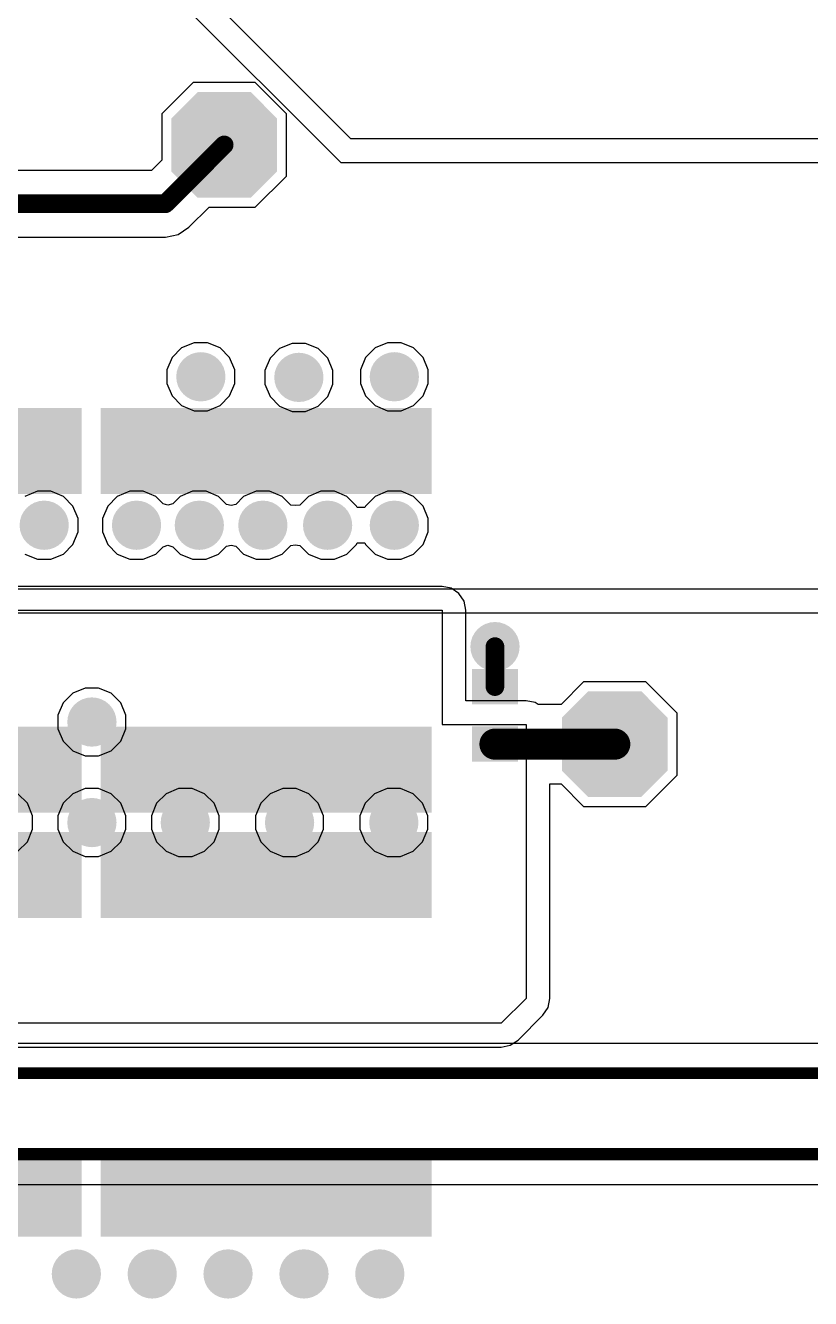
# Model space of a CAD drawing. Header units: millimetres. Extents: x 0 to 172, y 0 to 138.
# Drawn here: x 44.76 to 57.58, y 65.41 to 86.19 of the extents above; entities that cross this region are included whole.
import ezdxf

# ---------------------------------------------------------------- set-up
doc = ezdxf.new("R2010")
doc.units = ezdxf.units.MM
for name, color, linetype in [('BottomLayer', 5, 'Continuous'), ('BottomPaste', 16, 'Continuous'), ('BottomSolder', 6, 'Continuous'), ('TopLayer', 1, 'Continuous'), ('TopSolder', 216, 'Continuous'), ('ViaHoleLayer', 16, 'Continuous')]:
    doc.layers.add(name, color=color, linetype=linetype)

# ---------------------------------------------------------------- blocks, each defined once
blk = doc.blocks.new('T__________B_54')
at = {"layer": 'BottomLayer'}
blk.add_hatch(color=5, dxfattribs=at).paths.add_polyline_path([(0.381, 0.762), (-0.381, 0.762), (-0.762, 0.381), (-0.762, -0.381), (-0.381, -0.762), (0.381, -0.762), (0.762, -0.381), (0.762, 0.381)])
at = {"layer": 'BottomPaste'}
blk.add_hatch(color=16, dxfattribs=at).paths.add_polyline_path([(0.381, 0.762), (-0.381, 0.762), (-0.762, 0.381), (-0.762, -0.381), (-0.381, -0.762), (0.381, -0.762), (0.762, -0.381), (0.762, 0.381)])
at = {"layer": 'BottomSolder'}
blk.add_hatch(color=6, dxfattribs=at).paths.add_polyline_path([(0.4318, 0.8636), (-0.4318, 0.8636), (-0.8636, 0.4318), (-0.8636, -0.4318), (-0.4318, -0.8636), (0.4318, -0.8636), (0.8636, -0.4318), (0.8636, 0.4318)])
blk = doc.blocks.new('T__________B_61')
at = {"layer": 'BottomLayer'}
blk.add_hatch(color=5, dxfattribs=at).paths.add_polyline_path([(0.381, 0.762), (-0.381, 0.762), (-0.762, 0.381), (-0.762, -0.381), (-0.381, -0.762), (0.381, -0.762), (0.762, -0.381), (0.762, 0.381)])
at = {"layer": 'BottomPaste'}
blk.add_hatch(color=16, dxfattribs=at).paths.add_polyline_path([(0.381, 0.762), (-0.381, 0.762), (-0.762, 0.381), (-0.762, -0.381), (-0.381, -0.762), (0.381, -0.762), (0.762, -0.381), (0.762, 0.381)])
at = {"layer": 'BottomSolder'}
blk.add_hatch(color=6, dxfattribs=at).paths.add_polyline_path([(0.4318, 0.8636), (-0.4318, 0.8636), (-0.8636, 0.4318), (-0.8636, -0.4318), (-0.4318, -0.8636), (0.4318, -0.8636), (0.8636, -0.4318), (0.8636, 0.4318)])
blk = doc.blocks.new('C___2220_B_304')
at = {"layer": 'BottomLayer'}
for points in [[(-3.2, 2.6), (-2, 2.6), (-2, -2.6), (-3.2, -2.6)], [(2, 2.6), (3.2, 2.6), (3.2, -2.6), (2, -2.6)]]:
    blk.add_hatch(color=5, dxfattribs=at).paths.add_polyline_path(points)
at = {"layer": 'BottomPaste'}
for points in [[(-3.2, 2.6), (-2, 2.6), (-2, -2.6), (-3.2, -2.6)], [(2, 2.6), (3.2, 2.6), (3.2, -2.6), (2, -2.6)]]:
    blk.add_hatch(color=16, dxfattribs=at).paths.add_polyline_path(points)
at = {"layer": 'BottomSolder'}
for points in [[(-3.302, 2.702), (-1.898, 2.702), (-1.898, -2.702), (-3.302, -2.702)], [(1.898, 2.702), (3.302, 2.702), (3.302, -2.702), (1.898, -2.702)]]:
    blk.add_hatch(color=6, dxfattribs=at).paths.add_polyline_path(points)
blk = doc.blocks.new('C___2220_B_305')
at = {"layer": 'BottomLayer'}
for points in [[(-3.2, 2.6), (-2, 2.6), (-2, -2.6), (-3.2, -2.6)], [(2, 2.6), (3.2, 2.6), (3.2, -2.6), (2, -2.6)]]:
    blk.add_hatch(color=5, dxfattribs=at).paths.add_polyline_path(points)
at = {"layer": 'BottomPaste'}
for points in [[(-3.2, 2.6), (-2, 2.6), (-2, -2.6), (-3.2, -2.6)], [(2, 2.6), (3.2, 2.6), (3.2, -2.6), (2, -2.6)]]:
    blk.add_hatch(color=16, dxfattribs=at).paths.add_polyline_path(points)
at = {"layer": 'BottomSolder'}
for points in [[(-3.302, 2.702), (-1.898, 2.702), (-1.898, -2.702), (-3.302, -2.702)], [(1.898, 2.702), (3.302, 2.702), (3.302, -2.702), (1.898, -2.702)]]:
    blk.add_hatch(color=6, dxfattribs=at).paths.add_polyline_path(points)
blk = doc.blocks.new('C___0402_B_321')
at = {"layer": 'BottomLayer'}
for points in [[(-0.241, 0.318), (-0.241, -0.318), (-0.699, -0.318), (-0.699, 0.318)], [(0.699, 0.318), (0.699, -0.318), (0.241, -0.318), (0.241, 0.318)]]:
    blk.add_hatch(color=5, dxfattribs=at).paths.add_polyline_path(points)
at = {"layer": 'BottomPaste'}
for points in [[(-0.241, 0.318), (-0.241, -0.318), (-0.699, -0.318), (-0.699, 0.318)], [(0.699, 0.318), (0.699, -0.318), (0.241, -0.318), (0.241, 0.318)]]:
    blk.add_hatch(color=16, dxfattribs=at).paths.add_polyline_path(points)
at = {"layer": 'BottomSolder'}
for points in [[(-0.181, 0.377), (-0.181, -0.377), (-0.758, -0.377), (-0.758, 0.377)], [(0.758, 0.377), (0.758, -0.377), (0.181, -0.377), (0.181, 0.377)]]:
    blk.add_hatch(color=6, dxfattribs=at).paths.add_polyline_path(points)
blk = doc.blocks.new('C___2220_B_322')
at = {"layer": 'BottomLayer'}
for points in [[(-3.2, 2.6), (-2, 2.6), (-2, -2.6), (-3.2, -2.6)], [(2, 2.6), (3.2, 2.6), (3.2, -2.6), (2, -2.6)]]:
    blk.add_hatch(color=5, dxfattribs=at).paths.add_polyline_path(points)
at = {"layer": 'BottomPaste'}
for points in [[(-3.2, 2.6), (-2, 2.6), (-2, -2.6), (-3.2, -2.6)], [(2, 2.6), (3.2, 2.6), (3.2, -2.6), (2, -2.6)]]:
    blk.add_hatch(color=16, dxfattribs=at).paths.add_polyline_path(points)
at = {"layer": 'BottomSolder'}
for points in [[(-3.302, 2.702), (-1.898, 2.702), (-1.898, -2.702), (-3.302, -2.702)], [(1.898, 2.702), (3.302, 2.702), (3.302, -2.702), (1.898, -2.702)]]:
    blk.add_hatch(color=6, dxfattribs=at).paths.add_polyline_path(points)
blk = doc.blocks.new('C___2220_B_323')
at = {"layer": 'BottomLayer'}
for points in [[(-3.2, 2.6), (-2, 2.6), (-2, -2.6), (-3.2, -2.6)], [(2, 2.6), (3.2, 2.6), (3.2, -2.6), (2, -2.6)]]:
    blk.add_hatch(color=5, dxfattribs=at).paths.add_polyline_path(points)
at = {"layer": 'BottomPaste'}
for points in [[(-3.2, 2.6), (-2, 2.6), (-2, -2.6), (-3.2, -2.6)], [(2, 2.6), (3.2, 2.6), (3.2, -2.6), (2, -2.6)]]:
    blk.add_hatch(color=16, dxfattribs=at).paths.add_polyline_path(points)
at = {"layer": 'BottomSolder'}
for points in [[(-3.302, 2.702), (-1.898, 2.702), (-1.898, -2.702), (-3.302, -2.702)], [(1.898, 2.702), (3.302, 2.702), (3.302, -2.702), (1.898, -2.702)]]:
    blk.add_hatch(color=6, dxfattribs=at).paths.add_polyline_path(points)

msp = doc.modelspace()

# ---------------------------------------------------------------- hatches: boundary and pattern name
at = {"layer": 'BottomLayer'}
h = msp.add_hatch(color=5, dxfattribs=at)
edge = h.paths.add_edge_path()
edge.add_arc((47.625, 80.452), 0.3, 0, 360)
h = msp.add_hatch(color=5, dxfattribs=at)
edge = h.paths.add_edge_path()
edge.add_arc((49.225, 80.442), 0.3, 0, 360)
h = msp.add_hatch(color=5, dxfattribs=at)
edge = h.paths.add_edge_path()
edge.add_arc((50.783, 80.452), 0.3, 0, 360)
h = msp.add_hatch(color=5, dxfattribs=at)
edge = h.paths.add_edge_path()
edge.add_arc((45.068, 78.029), 0.3, 0, 360)
h = msp.add_hatch(color=5, dxfattribs=at)
edge = h.paths.add_edge_path()
edge.add_arc((46.575, 78.029), 0.3, 0, 360)
h = msp.add_hatch(color=5, dxfattribs=at)
edge = h.paths.add_edge_path()
edge.add_arc((47.6, 78.029), 0.3, 0, 360)
h = msp.add_hatch(color=5, dxfattribs=at)
edge = h.paths.add_edge_path()
edge.add_arc((48.637, 78.029), 0.3, 0, 360)
h = msp.add_hatch(color=5, dxfattribs=at)
edge = h.paths.add_edge_path()
edge.add_arc((49.694, 78.029), 0.3, 0, 360)
h = msp.add_hatch(color=5, dxfattribs=at)
edge = h.paths.add_edge_path()
edge.add_arc((50.783, 78.029), 0.3, 0, 360)
h = msp.add_hatch(color=5, dxfattribs=at)
edge = h.paths.add_edge_path()
edge.add_arc((52.426, 76.048), 0.3, 0, 360)
h = msp.add_hatch(color=5, dxfattribs=at)
edge = h.paths.add_edge_path()
edge.add_arc((45.847, 74.818), 0.3, 0, 360)
h = msp.add_hatch(color=5, dxfattribs=at)
edge = h.paths.add_edge_path()
edge.add_arc((45.847, 73.177), 0.3, 0, 360)
h = msp.add_hatch(color=5, dxfattribs=at)
edge = h.paths.add_edge_path()
edge.add_arc((47.371, 73.177), 0.3, 0, 360)
h = msp.add_hatch(color=5, dxfattribs=at)
edge = h.paths.add_edge_path()
edge.add_arc((49.073, 73.177), 0.3, 0, 360)
h = msp.add_hatch(color=5, dxfattribs=at)
edge = h.paths.add_edge_path()
edge.add_arc((50.775, 73.177), 0.3, 0, 360)
h = msp.add_hatch(color=5, dxfattribs=at)
edge = h.paths.add_edge_path()
edge.add_arc((45.593, 65.811), 0.3, 0, 360)
h = msp.add_hatch(color=5, dxfattribs=at)
edge = h.paths.add_edge_path()
edge.add_arc((46.831, 65.811), 0.3, 0, 360)
h = msp.add_hatch(color=5, dxfattribs=at)
edge = h.paths.add_edge_path()
edge.add_arc((48.069, 65.811), 0.3, 0, 360)
h = msp.add_hatch(color=5, dxfattribs=at)
edge = h.paths.add_edge_path()
edge.add_arc((49.308, 65.811), 0.3, 0, 360)
h = msp.add_hatch(color=5, dxfattribs=at)
edge = h.paths.add_edge_path()
edge.add_arc((50.546, 65.811), 0.3, 0, 360)
at = {"layer": 'BottomSolder'}
h = msp.add_hatch(color=6, dxfattribs=at)
edge = h.paths.add_edge_path()
edge.add_arc((47.625, 80.452), 0.402, 0, 360)
h = msp.add_hatch(color=6, dxfattribs=at)
edge = h.paths.add_edge_path()
edge.add_arc((49.225, 80.442), 0.402, 0, 360)
h = msp.add_hatch(color=6, dxfattribs=at)
edge = h.paths.add_edge_path()
edge.add_arc((50.783, 80.452), 0.402, 0, 360)
h = msp.add_hatch(color=6, dxfattribs=at)
edge = h.paths.add_edge_path()
edge.add_arc((45.068, 78.029), 0.402, 0, 360)
h = msp.add_hatch(color=6, dxfattribs=at)
edge = h.paths.add_edge_path()
edge.add_arc((46.575, 78.029), 0.402, 0, 360)
h = msp.add_hatch(color=6, dxfattribs=at)
edge = h.paths.add_edge_path()
edge.add_arc((47.6, 78.029), 0.402, 0, 360)
h = msp.add_hatch(color=6, dxfattribs=at)
edge = h.paths.add_edge_path()
edge.add_arc((48.637, 78.029), 0.402, 0, 360)
h = msp.add_hatch(color=6, dxfattribs=at)
edge = h.paths.add_edge_path()
edge.add_arc((49.694, 78.029), 0.402, 0, 360)
h = msp.add_hatch(color=6, dxfattribs=at)
edge = h.paths.add_edge_path()
edge.add_arc((50.783, 78.029), 0.402, 0, 360)
h = msp.add_hatch(color=6, dxfattribs=at)
edge = h.paths.add_edge_path()
edge.add_arc((52.426, 76.048), 0.402, 0, 360)
h = msp.add_hatch(color=6, dxfattribs=at)
edge = h.paths.add_edge_path()
edge.add_arc((45.847, 74.818), 0.402, 0, 360)
h = msp.add_hatch(color=6, dxfattribs=at)
edge = h.paths.add_edge_path()
edge.add_arc((45.847, 73.177), 0.402, 0, 360)
h = msp.add_hatch(color=6, dxfattribs=at)
edge = h.paths.add_edge_path()
edge.add_arc((47.371, 73.177), 0.402, 0, 360)
h = msp.add_hatch(color=6, dxfattribs=at)
edge = h.paths.add_edge_path()
edge.add_arc((49.073, 73.177), 0.402, 0, 360)
h = msp.add_hatch(color=6, dxfattribs=at)
edge = h.paths.add_edge_path()
edge.add_arc((50.775, 73.177), 0.402, 0, 360)
h = msp.add_hatch(color=6, dxfattribs=at)
edge = h.paths.add_edge_path()
edge.add_arc((45.593, 65.811), 0.402, 0, 360)
h = msp.add_hatch(color=6, dxfattribs=at)
edge = h.paths.add_edge_path()
edge.add_arc((46.831, 65.811), 0.402, 0, 360)
h = msp.add_hatch(color=6, dxfattribs=at)
edge = h.paths.add_edge_path()
edge.add_arc((48.069, 65.811), 0.402, 0, 360)
h = msp.add_hatch(color=6, dxfattribs=at)
edge = h.paths.add_edge_path()
edge.add_arc((49.308, 65.811), 0.402, 0, 360)
h = msp.add_hatch(color=6, dxfattribs=at)
edge = h.paths.add_edge_path()
edge.add_arc((50.546, 65.811), 0.402, 0, 360)
at = {"layer": 'TopLayer'}
h = msp.add_hatch(color=1, dxfattribs=at)
edge = h.paths.add_edge_path()
edge.add_arc((47.625, 80.452), 0.3, 0, 360)
h = msp.add_hatch(color=1, dxfattribs=at)
edge = h.paths.add_edge_path()
edge.add_arc((49.225, 80.442), 0.3, 0, 360)
h = msp.add_hatch(color=1, dxfattribs=at)
edge = h.paths.add_edge_path()
edge.add_arc((50.783, 80.452), 0.3, 0, 360)
h = msp.add_hatch(color=1, dxfattribs=at)
edge = h.paths.add_edge_path()
edge.add_arc((45.068, 78.029), 0.3, 0, 360)
h = msp.add_hatch(color=1, dxfattribs=at)
edge = h.paths.add_edge_path()
edge.add_arc((46.575, 78.029), 0.3, 0, 360)
h = msp.add_hatch(color=1, dxfattribs=at)
edge = h.paths.add_edge_path()
edge.add_arc((47.6, 78.029), 0.3, 0, 360)
h = msp.add_hatch(color=1, dxfattribs=at)
edge = h.paths.add_edge_path()
edge.add_arc((48.637, 78.029), 0.3, 0, 360)
h = msp.add_hatch(color=1, dxfattribs=at)
edge = h.paths.add_edge_path()
edge.add_arc((49.694, 78.029), 0.3, 0, 360)
h = msp.add_hatch(color=1, dxfattribs=at)
edge = h.paths.add_edge_path()
edge.add_arc((50.783, 78.029), 0.3, 0, 360)
h = msp.add_hatch(color=1, dxfattribs=at)
edge = h.paths.add_edge_path()
edge.add_arc((52.426, 76.048), 0.3, 0, 360)
h = msp.add_hatch(color=1, dxfattribs=at)
edge = h.paths.add_edge_path()
edge.add_arc((45.847, 74.818), 0.3, 0, 360)
h = msp.add_hatch(color=1, dxfattribs=at)
edge = h.paths.add_edge_path()
edge.add_arc((45.847, 73.177), 0.3, 0, 360)
h = msp.add_hatch(color=1, dxfattribs=at)
edge = h.paths.add_edge_path()
edge.add_arc((47.371, 73.177), 0.3, 0, 360)
h = msp.add_hatch(color=1, dxfattribs=at)
edge = h.paths.add_edge_path()
edge.add_arc((49.073, 73.177), 0.3, 0, 360)
h = msp.add_hatch(color=1, dxfattribs=at)
edge = h.paths.add_edge_path()
edge.add_arc((50.775, 73.177), 0.3, 0, 360)
h = msp.add_hatch(color=1, dxfattribs=at)
edge = h.paths.add_edge_path()
edge.add_arc((45.593, 65.811), 0.3, 0, 360)
h = msp.add_hatch(color=1, dxfattribs=at)
edge = h.paths.add_edge_path()
edge.add_arc((46.831, 65.811), 0.3, 0, 360)
h = msp.add_hatch(color=1, dxfattribs=at)
edge = h.paths.add_edge_path()
edge.add_arc((48.069, 65.811), 0.3, 0, 360)
h = msp.add_hatch(color=1, dxfattribs=at)
edge = h.paths.add_edge_path()
edge.add_arc((49.308, 65.811), 0.3, 0, 360)
h = msp.add_hatch(color=1, dxfattribs=at)
edge = h.paths.add_edge_path()
edge.add_arc((50.546, 65.811), 0.3, 0, 360)
at = {"layer": 'TopSolder'}
h = msp.add_hatch(color=216, dxfattribs=at)
edge = h.paths.add_edge_path()
edge.add_arc((47.625, 80.452), 0.402, 0, 360)
h = msp.add_hatch(color=216, dxfattribs=at)
edge = h.paths.add_edge_path()
edge.add_arc((49.225, 80.442), 0.402, 0, 360)
h = msp.add_hatch(color=216, dxfattribs=at)
edge = h.paths.add_edge_path()
edge.add_arc((50.783, 80.452), 0.402, 0, 360)
h = msp.add_hatch(color=216, dxfattribs=at)
edge = h.paths.add_edge_path()
edge.add_arc((45.068, 78.029), 0.402, 0, 360)
h = msp.add_hatch(color=216, dxfattribs=at)
edge = h.paths.add_edge_path()
edge.add_arc((46.575, 78.029), 0.402, 0, 360)
h = msp.add_hatch(color=216, dxfattribs=at)
edge = h.paths.add_edge_path()
edge.add_arc((47.6, 78.029), 0.402, 0, 360)
h = msp.add_hatch(color=216, dxfattribs=at)
edge = h.paths.add_edge_path()
edge.add_arc((48.637, 78.029), 0.402, 0, 360)
h = msp.add_hatch(color=216, dxfattribs=at)
edge = h.paths.add_edge_path()
edge.add_arc((49.694, 78.029), 0.402, 0, 360)
h = msp.add_hatch(color=216, dxfattribs=at)
edge = h.paths.add_edge_path()
edge.add_arc((50.783, 78.029), 0.402, 0, 360)
h = msp.add_hatch(color=216, dxfattribs=at)
edge = h.paths.add_edge_path()
edge.add_arc((52.426, 76.048), 0.402, 0, 360)
h = msp.add_hatch(color=216, dxfattribs=at)
edge = h.paths.add_edge_path()
edge.add_arc((45.847, 74.818), 0.402, 0, 360)
h = msp.add_hatch(color=216, dxfattribs=at)
edge = h.paths.add_edge_path()
edge.add_arc((45.847, 73.177), 0.402, 0, 360)
h = msp.add_hatch(color=216, dxfattribs=at)
edge = h.paths.add_edge_path()
edge.add_arc((47.371, 73.177), 0.402, 0, 360)
h = msp.add_hatch(color=216, dxfattribs=at)
edge = h.paths.add_edge_path()
edge.add_arc((49.073, 73.177), 0.402, 0, 360)
h = msp.add_hatch(color=216, dxfattribs=at)
edge = h.paths.add_edge_path()
edge.add_arc((50.775, 73.177), 0.402, 0, 360)
h = msp.add_hatch(color=216, dxfattribs=at)
edge = h.paths.add_edge_path()
edge.add_arc((45.593, 65.811), 0.402, 0, 360)
h = msp.add_hatch(color=216, dxfattribs=at)
edge = h.paths.add_edge_path()
edge.add_arc((46.831, 65.811), 0.402, 0, 360)
h = msp.add_hatch(color=216, dxfattribs=at)
edge = h.paths.add_edge_path()
edge.add_arc((48.069, 65.811), 0.402, 0, 360)
h = msp.add_hatch(color=216, dxfattribs=at)
edge = h.paths.add_edge_path()
edge.add_arc((49.308, 65.811), 0.402, 0, 360)
h = msp.add_hatch(color=216, dxfattribs=at)
edge = h.paths.add_edge_path()
edge.add_arc((50.546, 65.811), 0.402, 0, 360)
at = {"layer": 'ViaHoleLayer'}
h = msp.add_hatch(color=16, dxfattribs=at)
edge = h.paths.add_edge_path()
edge.add_arc((47.625, 80.452), 0.15, 0, 360)
h = msp.add_hatch(color=16, dxfattribs=at)
edge = h.paths.add_edge_path()
edge.add_arc((49.225, 80.442), 0.15, 0, 360)
h = msp.add_hatch(color=16, dxfattribs=at)
edge = h.paths.add_edge_path()
edge.add_arc((50.783, 80.452), 0.15, 0, 360)
h = msp.add_hatch(color=16, dxfattribs=at)
edge = h.paths.add_edge_path()
edge.add_arc((45.068, 78.029), 0.15, 0, 360)
h = msp.add_hatch(color=16, dxfattribs=at)
edge = h.paths.add_edge_path()
edge.add_arc((46.575, 78.029), 0.15, 0, 360)
h = msp.add_hatch(color=16, dxfattribs=at)
edge = h.paths.add_edge_path()
edge.add_arc((47.6, 78.029), 0.15, 0, 360)
h = msp.add_hatch(color=16, dxfattribs=at)
edge = h.paths.add_edge_path()
edge.add_arc((48.637, 78.029), 0.15, 0, 360)
h = msp.add_hatch(color=16, dxfattribs=at)
edge = h.paths.add_edge_path()
edge.add_arc((49.694, 78.029), 0.15, 0, 360)
h = msp.add_hatch(color=16, dxfattribs=at)
edge = h.paths.add_edge_path()
edge.add_arc((50.783, 78.029), 0.15, 0, 360)
h = msp.add_hatch(color=16, dxfattribs=at)
edge = h.paths.add_edge_path()
edge.add_arc((52.426, 76.048), 0.15, 0, 360)
h = msp.add_hatch(color=16, dxfattribs=at)
edge = h.paths.add_edge_path()
edge.add_arc((45.847, 74.818), 0.15, 0, 360)
h = msp.add_hatch(color=16, dxfattribs=at)
edge = h.paths.add_edge_path()
edge.add_arc((45.847, 73.177), 0.15, 0, 360)
h = msp.add_hatch(color=16, dxfattribs=at)
edge = h.paths.add_edge_path()
edge.add_arc((47.371, 73.177), 0.15, 0, 360)
h = msp.add_hatch(color=16, dxfattribs=at)
edge = h.paths.add_edge_path()
edge.add_arc((49.073, 73.177), 0.15, 0, 360)
h = msp.add_hatch(color=16, dxfattribs=at)
edge = h.paths.add_edge_path()
edge.add_arc((50.775, 73.177), 0.15, 0, 360)
h = msp.add_hatch(color=16, dxfattribs=at)
edge = h.paths.add_edge_path()
edge.add_arc((45.593, 65.811), 0.15, 0, 360)
h = msp.add_hatch(color=16, dxfattribs=at)
edge = h.paths.add_edge_path()
edge.add_arc((46.831, 65.811), 0.15, 0, 360)
h = msp.add_hatch(color=16, dxfattribs=at)
edge = h.paths.add_edge_path()
edge.add_arc((48.069, 65.811), 0.15, 0, 360)
h = msp.add_hatch(color=16, dxfattribs=at)
edge = h.paths.add_edge_path()
edge.add_arc((49.308, 65.811), 0.15, 0, 360)
h = msp.add_hatch(color=16, dxfattribs=at)
edge = h.paths.add_edge_path()
edge.add_arc((50.546, 65.811), 0.15, 0, 360)

# ---------------------------------------------------------------- linework, layer by layer
at = {"layer": 'BottomLayer'}
for p, q in [((47.498, 85.252), (46.99, 84.744)), ((48.514, 85.252), (47.498, 85.252)), ((49.022, 84.744), (48.514, 85.252)), ((46.99, 84.744), (46.99, 83.989)), ((49.022, 83.728), (49.022, 84.744)), ((46.99, 83.989), (46.821, 83.819)), ((46.821, 83.819), (44.16, 83.819)), ((48.514, 83.22), (49.022, 83.728)), ((47.43, 82.891), (47.759, 83.22)), ((47.759, 83.22), (48.514, 83.22)), ((43.406, 82.732), (47.046, 82.732)), ((47.046, 82.732), (47.254, 82.773)), ((47.254, 82.773), (47.43, 82.891)), ((51.562, 77.029), (40.957, 77.029)), ((51.711, 77), (51.562, 77.029)), ((51.837, 76.915), (51.711, 77)), ((51.921, 76.789), (51.837, 76.915)), ((51.95, 76.641), (51.921, 76.789)), ((40.957, 76.641), (51.562, 76.641)), ((51.562, 76.641), (51.562, 74.778)), ((51.95, 75.166), (51.95, 76.641)), ((53.873, 75.473), (53.505, 75.104)), ((54.889, 75.473), (53.873, 75.473)), ((55.397, 74.965), (54.889, 75.473)), ((52.934, 75.166), (51.95, 75.166)), ((53.082, 75.136), (52.934, 75.166)), ((53.131, 75.104), (53.082, 75.136)), ((53.505, 75.104), (53.131, 75.104)), ((55.397, 73.949), (55.397, 74.965)), ((51.562, 74.778), (52.934, 74.778)), ((52.934, 74.778), (52.934, 70.307)), ((53.322, 70.307), (53.322, 73.809)), ((53.322, 73.809), (53.505, 73.809)), ((53.505, 73.809), (53.873, 73.441)), ((54.889, 73.441), (55.397, 73.949)), ((53.873, 73.441), (54.889, 73.441)), ((52.934, 70.307), (52.527, 69.901)), ((53.292, 70.159), (53.322, 70.307)), ((52.802, 69.626), (53.208, 70.033)), ((53.208, 70.033), (53.292, 70.159)), ((52.527, 69.901), (41.123, 69.901)), ((52.676, 69.542), (52.802, 69.626)), ((41.123, 69.512), (52.527, 69.512)), ((52.527, 69.512), (52.676, 69.542))]:
    msp.add_line(p, q, dxfattribs=at)
for points, const_width in [([(47.046, 83.275), (48.006, 84.236)], 0.305), ([(41.921, 83.275), (47.046, 83.275)], 0.305), ([(52.426, 75.396), (52.426, 76.048)], 0.305), ([(52.426, 74.457), (54.381, 74.457)], 0.508)]:
    msp.add_lwpolyline(points, dxfattribs=dict(at, const_width=const_width))
for points, const_width in [([(47.93, 84.236, 1), (48.082, 84.236, 1)], 0.152), ([(46.97, 83.275, 1), (47.122, 83.275, 1)], 0.152), ([(46.97, 83.275, 1), (47.122, 83.275, 1)], 0.152), ([(52.349, 76.048, 1), (52.502, 76.048, 1)], 0.152), ([(52.349, 75.396, 1), (52.502, 75.396, 1)], 0.152), ([(52.299, 74.457, 1), (52.553, 74.457, 1)], 0.254), ([(54.254, 74.457, 1), (54.508, 74.457, 1)], 0.254)]:
    msp.add_lwpolyline(points, format="xyb", close=True, dxfattribs=dict(at, const_width=const_width))
at = {"layer": 'TopLayer'}
for p, q in [((47.015, 86.843), (49.911, 83.947)), ((50.072, 84.335), (47.404, 87.004)), ((67.818, 84.335), (50.072, 84.335)), ((49.911, 83.947), (67.818, 83.947)), ((47.311, 80.922), (47.155, 80.766)), ((47.515, 81.006), (47.311, 80.922)), ((47.735, 81.006), (47.515, 81.006)), ((47.939, 80.922), (47.735, 81.006)), ((48.095, 80.766), (47.939, 80.922)), ((48.911, 80.911), (48.756, 80.756)), ((49.115, 80.996), (48.911, 80.911)), ((49.335, 80.996), (49.115, 80.996)), ((49.539, 80.911), (49.335, 80.996)), ((49.695, 80.756), (49.539, 80.911)), ((50.469, 80.922), (50.313, 80.766)), ((50.673, 81.006), (50.469, 80.922)), ((50.893, 81.006), (50.673, 81.006)), ((51.097, 80.922), (50.893, 81.006)), ((51.252, 80.766), (51.097, 80.922)), ((47.155, 80.766), (47.071, 80.563)), ((48.179, 80.563), (48.095, 80.766)), ((48.756, 80.756), (48.671, 80.552)), ((49.779, 80.552), (49.695, 80.756)), ((50.313, 80.766), (50.229, 80.563)), ((51.337, 80.563), (51.252, 80.766)), ((47.071, 80.563), (47.071, 80.342)), ((48.179, 80.342), (48.179, 80.563)), ((48.671, 80.552), (48.671, 80.332)), ((49.779, 80.332), (49.779, 80.552)), ((50.229, 80.563), (50.229, 80.342)), ((51.337, 80.342), (51.337, 80.563)), ((47.071, 80.342), (47.155, 80.139)), ((48.095, 80.139), (48.179, 80.342)), ((48.671, 80.332), (48.756, 80.128)), ((49.695, 80.128), (49.779, 80.332)), ((50.229, 80.342), (50.313, 80.139)), ((51.252, 80.139), (51.337, 80.342)), ((47.155, 80.139), (47.311, 79.983)), ((47.939, 79.983), (48.095, 80.139)), ((48.756, 80.128), (48.911, 79.972)), ((49.539, 79.972), (49.695, 80.128)), ((50.313, 80.139), (50.469, 79.983)), ((51.097, 79.983), (51.252, 80.139)), ((47.311, 79.983), (47.515, 79.898)), ((47.515, 79.898), (47.735, 79.898)), ((47.735, 79.898), (47.939, 79.983)), ((48.911, 79.972), (49.115, 79.888)), ((49.115, 79.888), (49.335, 79.888)), ((49.335, 79.888), (49.539, 79.972)), ((50.469, 79.983), (50.673, 79.898)), ((50.673, 79.898), (50.893, 79.898)), ((50.893, 79.898), (51.097, 79.983)), ((44.958, 78.583), (44.754, 78.498)), ((45.178, 78.583), (44.958, 78.583)), ((45.382, 78.498), (45.178, 78.583)), ((46.465, 78.583), (46.261, 78.498)), ((46.685, 78.583), (46.465, 78.583)), ((46.889, 78.498), (46.685, 78.583)), ((47.489, 78.583), (47.286, 78.498)), ((47.71, 78.583), (47.489, 78.583)), ((47.913, 78.498), (47.71, 78.583)), ((48.527, 78.583), (48.323, 78.498)), ((48.747, 78.583), (48.527, 78.583)), ((48.951, 78.498), (48.747, 78.583)), ((49.584, 78.583), (49.38, 78.498)), ((49.804, 78.583), (49.584, 78.583)), ((50.008, 78.498), (49.804, 78.583)), ((50.673, 78.583), (50.469, 78.498)), ((50.893, 78.583), (50.673, 78.583)), ((51.097, 78.498), (50.893, 78.583)), ((45.537, 78.343), (45.382, 78.498)), ((45.622, 78.139), (45.537, 78.343)), ((46.105, 78.343), (46.021, 78.139)), ((46.261, 78.498), (46.105, 78.343)), ((47.008, 78.38), (46.889, 78.498)), ((47.087, 78.355), (47.008, 78.38)), ((47.167, 78.38), (47.087, 78.355)), ((47.286, 78.498), (47.167, 78.38)), ((48.042, 78.37), (47.913, 78.498)), ((48.118, 78.353), (48.042, 78.37)), ((48.195, 78.37), (48.118, 78.353)), ((48.323, 78.498), (48.195, 78.37)), ((49.093, 78.357), (48.951, 78.498)), ((49.166, 78.349), (49.093, 78.357)), ((49.239, 78.357), (49.166, 78.349)), ((49.38, 78.498), (49.239, 78.357)), ((50.164, 78.343), (50.008, 78.498)), ((50.175, 78.316), (50.164, 78.343)), ((50.313, 78.343), (50.302, 78.316)), ((50.469, 78.498), (50.313, 78.343)), ((51.252, 78.343), (51.097, 78.498)), ((51.337, 78.139), (51.252, 78.343)), ((45.622, 77.919), (45.622, 78.139)), ((46.021, 78.139), (46.021, 77.919)), ((50.302, 78.316), (50.175, 78.316)), ((51.337, 77.919), (51.337, 78.139)), ((45.537, 77.715), (45.622, 77.919)), ((46.021, 77.919), (46.105, 77.715)), ((51.252, 77.715), (51.337, 77.919)), ((45.382, 77.559), (45.537, 77.715)), ((46.105, 77.715), (46.261, 77.559)), ((47.008, 77.678), (47.087, 77.702)), ((47.087, 77.702), (47.167, 77.678)), ((48.042, 77.687), (48.118, 77.704)), ((48.118, 77.704), (48.195, 77.687)), ((48.951, 77.559), (49.093, 77.701)), ((49.093, 77.701), (49.166, 77.709)), ((49.166, 77.709), (49.239, 77.701)), ((49.239, 77.701), (49.38, 77.559)), ((50.008, 77.559), (50.164, 77.715)), ((50.164, 77.715), (50.175, 77.742)), ((50.175, 77.742), (50.302, 77.742)), ((50.302, 77.742), (50.313, 77.715)), ((50.313, 77.715), (50.469, 77.559)), ((51.097, 77.559), (51.252, 77.715)), ((44.754, 77.559), (44.958, 77.475)), ((45.178, 77.475), (45.382, 77.559)), ((46.261, 77.559), (46.465, 77.475)), ((46.685, 77.475), (46.889, 77.559)), ((46.889, 77.559), (47.008, 77.678)), ((47.167, 77.678), (47.286, 77.559)), ((47.286, 77.559), (47.489, 77.475)), ((47.71, 77.475), (47.913, 77.559)), ((47.913, 77.559), (48.042, 77.687)), ((48.195, 77.687), (48.323, 77.559)), ((48.323, 77.559), (48.527, 77.475)), ((48.747, 77.475), (48.951, 77.559)), ((49.38, 77.559), (49.584, 77.475)), ((49.804, 77.475), (50.008, 77.559)), ((50.469, 77.559), (50.673, 77.475)), ((50.893, 77.475), (51.097, 77.559)), ((44.958, 77.475), (45.178, 77.475)), ((46.465, 77.475), (46.685, 77.475)), ((47.489, 77.475), (47.71, 77.475)), ((48.527, 77.475), (48.747, 77.475)), ((49.584, 77.475), (49.804, 77.475)), ((50.673, 77.475), (50.893, 77.475)), ((58.115, 76.987), (25.171, 76.987)), ((25.171, 76.599), (58.115, 76.599)), ((45.533, 75.288), (45.377, 75.132)), ((45.737, 75.372), (45.533, 75.288)), ((45.957, 75.372), (45.737, 75.372)), ((46.161, 75.288), (45.957, 75.372)), ((46.317, 75.132), (46.161, 75.288)), ((45.377, 75.132), (45.293, 74.928)), ((46.401, 74.928), (46.317, 75.132)), ((45.293, 74.928), (45.293, 74.708)), ((46.401, 74.708), (46.401, 74.928)), ((45.293, 74.708), (45.377, 74.504)), ((46.317, 74.504), (46.401, 74.708)), ((45.377, 74.504), (45.533, 74.348)), ((46.161, 74.348), (46.317, 74.504)), ((45.533, 74.348), (45.737, 74.264)), ((45.737, 74.264), (45.957, 74.264)), ((45.957, 74.264), (46.161, 74.348)), ((44.793, 73.491), (44.637, 73.647)), ((45.533, 73.647), (45.377, 73.491)), ((45.737, 73.731), (45.533, 73.647)), ((45.957, 73.731), (45.737, 73.731)), ((46.161, 73.647), (45.957, 73.731)), ((46.317, 73.491), (46.161, 73.647)), ((47.057, 73.647), (46.901, 73.491)), ((47.261, 73.731), (47.057, 73.647)), ((47.481, 73.731), (47.261, 73.731)), ((47.685, 73.647), (47.481, 73.731)), ((47.841, 73.491), (47.685, 73.647)), ((48.759, 73.647), (48.603, 73.491)), ((48.963, 73.731), (48.759, 73.647)), ((49.183, 73.731), (48.963, 73.731)), ((49.387, 73.647), (49.183, 73.731)), ((49.542, 73.491), (49.387, 73.647)), ((50.461, 73.647), (50.305, 73.491)), ((50.664, 73.731), (50.461, 73.647)), ((50.885, 73.731), (50.664, 73.731)), ((51.088, 73.647), (50.885, 73.731)), ((51.244, 73.491), (51.088, 73.647)), ((44.877, 73.288), (44.793, 73.491)), ((45.377, 73.491), (45.293, 73.288)), ((46.401, 73.288), (46.317, 73.491)), ((46.901, 73.491), (46.817, 73.288)), ((47.925, 73.288), (47.841, 73.491)), ((48.603, 73.491), (48.519, 73.288)), ((49.627, 73.288), (49.542, 73.491)), ((50.305, 73.491), (50.221, 73.288)), ((51.329, 73.288), (51.244, 73.491)), ((44.877, 73.067), (44.877, 73.288)), ((45.293, 73.288), (45.293, 73.067)), ((46.401, 73.067), (46.401, 73.288)), ((46.817, 73.288), (46.817, 73.067)), ((47.925, 73.067), (47.925, 73.288)), ((48.519, 73.288), (48.519, 73.067)), ((49.627, 73.067), (49.627, 73.288)), ((50.221, 73.288), (50.221, 73.067)), ((51.329, 73.067), (51.329, 73.288)), ((44.793, 72.864), (44.877, 73.067)), ((45.293, 73.067), (45.377, 72.864)), ((46.317, 72.864), (46.401, 73.067)), ((46.817, 73.067), (46.901, 72.864)), ((47.841, 72.864), (47.925, 73.067)), ((48.519, 73.067), (48.603, 72.864)), ((49.542, 72.864), (49.627, 73.067)), ((50.221, 73.067), (50.305, 72.864)), ((51.244, 72.864), (51.329, 73.067)), ((44.637, 72.708), (44.793, 72.864)), ((45.377, 72.864), (45.533, 72.708)), ((46.161, 72.708), (46.317, 72.864)), ((46.901, 72.864), (47.057, 72.708)), ((47.685, 72.708), (47.841, 72.864)), ((48.603, 72.864), (48.759, 72.708)), ((49.387, 72.708), (49.542, 72.864)), ((50.305, 72.864), (50.461, 72.708)), ((51.088, 72.708), (51.244, 72.864)), ((45.533, 72.708), (45.737, 72.623)), ((45.737, 72.623), (45.957, 72.623)), ((45.957, 72.623), (46.161, 72.708)), ((47.057, 72.708), (47.261, 72.623)), ((47.261, 72.623), (47.481, 72.623)), ((47.481, 72.623), (47.685, 72.708)), ((48.759, 72.708), (48.963, 72.623)), ((48.963, 72.623), (49.183, 72.623)), ((49.183, 72.623), (49.387, 72.708)), ((50.461, 72.708), (50.664, 72.623)), ((50.664, 72.623), (50.885, 72.623)), ((50.885, 72.623), (51.088, 72.708)), ((66.109, 69.573), (41.983, 69.573)), ((39.405, 67.273), (62.233, 67.273))]:
    msp.add_line(p, q, dxfattribs=at)
for points, const_width in [([(41.783, 69.088), (66.109, 69.088)], 0.189), ([(39.405, 67.765), (62.437, 67.765)], 0.203)]:
    msp.add_lwpolyline(points, dxfattribs=dict(at, const_width=const_width))

# ---------------------------------------------------------------- block references
for name, p, rotation in [('T__________B_54', (48.006, 84.236), 90), ('C___2220_B_323', (42.977, 76.641), 270), ('C___2220_B_322', (48.692, 76.641), 270), ('C___0402_B_321', (52.426, 74.927), 270), ('C___2220_B_305', (42.977, 69.723), 90), ('C___2220_B_304', (48.692, 69.723), 90)]:
    msp.add_blockref(name, p, dxfattribs=dict(rotation=rotation))
msp.add_blockref('T__________B_61', (54.381, 74.457))

doc.saveas('drawing.dxf')
